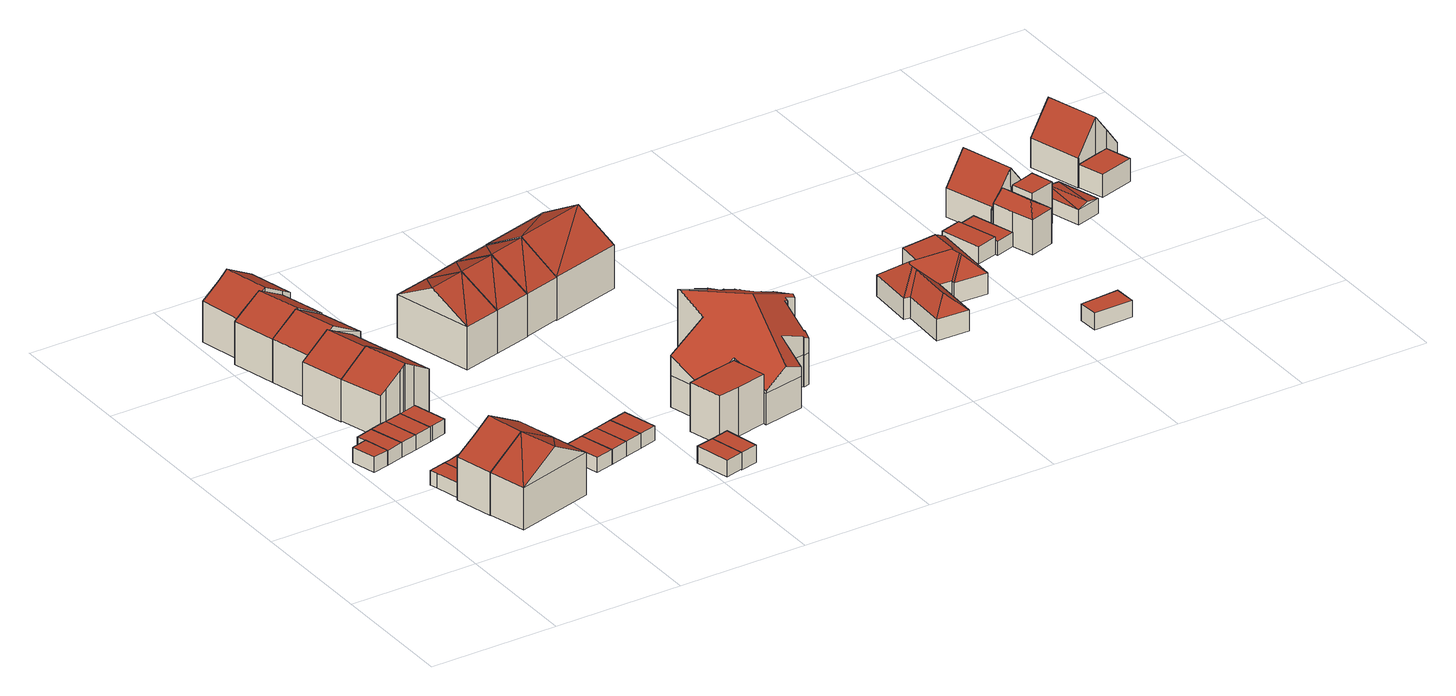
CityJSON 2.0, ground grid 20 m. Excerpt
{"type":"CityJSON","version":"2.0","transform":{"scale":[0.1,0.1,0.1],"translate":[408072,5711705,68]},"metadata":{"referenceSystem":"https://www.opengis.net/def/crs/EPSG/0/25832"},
"CityObjects":{
"building1":{"type":"Building","attributes":{"Gemeindeschluessel":"05978036","Geometrietyp2DReferenz":"3000","function":"31001_9998","roofType":"1000","measuredHeight":2.34},"geometry":[{"type":"MultiSurface","lod":"2","boundaries":[[[0,1,2,3]],[[1,4,5,2]],[[4,6,7,5]],[[6,0,3,7]],[[6,4,1,0]],[[3,2,5,7]]],"semantics":{"surfaces":[{"type":"WallSurface"},{"type":"RoofSurface"},{"type":"GroundSurface"}],"values":[0,0,0,0,1,2]}}]},
"building2":{"type":"Building","attributes":{"Gemeindeschluessel":"05978036","Geometrietyp2DReferenz":"3000","function":"31001_2460","roofType":"1000","measuredHeight":2.22},"geometry":[{"type":"MultiSurface","lod":"2","boundaries":[[[8,9,10,11]],[[9,12,13,10]],[[12,14,15,13]],[[14,16,17,15]],[[16,18,19,17]],[[18,8,11,19]],[[18,16,14,12,9,8]],[[11,10,13,15,17,19]]],"semantics":{"surfaces":[{"type":"WallSurface"},{"type":"RoofSurface"},{"type":"GroundSurface"}],"values":[0,0,0,0,0,0,1,2]}}]},
"building3":{"type":"Building","attributes":{"Gemeindeschluessel":"05978036","Geometrietyp2DReferenz":"3000","function":"31001_2460","roofType":"1000","measuredHeight":2.26},"geometry":[{"type":"MultiSurface","lod":"2","boundaries":[[[20,21,22,23]],[[21,24,25,22]],[[24,26,2,25]],[[26,27,3,2]],[[27,20,23,3]],[[27,26,24,21,20]],[[23,22,25,2,3]]],"semantics":{"surfaces":[{"type":"WallSurface"},{"type":"RoofSurface"},{"type":"GroundSurface"}],"values":[0,0,0,0,0,1,2]}}]},
"building4":{"type":"Building","attributes":{"Gemeindeschluessel":"05978036","Geometrietyp2DReferenz":"3000","function":"31001_2460","roofType":"1000","measuredHeight":2.27},"geometry":[{"type":"MultiSurface","lod":"2","boundaries":[[[14,28,29,15]],[[28,30,31,29]],[[30,32,33,31]],[[32,18,19,33]],[[18,16,17,19]],[[16,14,15,17]],[[16,18,32,30,28,14]],[[15,29,31,33,19,17]]],"semantics":{"surfaces":[{"type":"WallSurface"},{"type":"RoofSurface"},{"type":"GroundSurface"}],"values":[0,0,0,0,0,0,1,2]}}]},
"building5":{"type":"Building","attributes":{"Gemeindeschluessel":"05978036","Geometrietyp2DReferenz":"3000","function":"31001_2460","roofType":"1000","measuredHeight":2.25},"geometry":[{"type":"MultiSurface","lod":"2","boundaries":[[[24,21,22,25]],[[21,34,35,22]],[[34,36,37,35]],[[36,38,39,37]],[[38,24,25,39]],[[38,36,34,21,24]],[[25,22,35,37,39]]],"semantics":{"surfaces":[{"type":"WallSurface"},{"type":"RoofSurface"},{"type":"GroundSurface"}],"values":[0,0,0,0,0,1,2]}}]},
"building6":{"type":"Building","attributes":{"Gemeindeschluessel":"05978036","Geometrietyp2DReferenz":"3000","function":"31001_1000","roofType":"3100","measuredHeight":10.33},"geometry":[{"type":"MultiSurface","lod":"2","boundaries":[[[40,41,42,43]],[[41,44,45,42]],[[44,46,47,45]],[[46,40,43,47]],[[44,41,48]],[[40,46,49]],[[40,48,41]],[[48,40,49]],[[49,44,48]],[[44,49,46]],[[43,42,45,47]]],"semantics":{"surfaces":[{"type":"WallSurface"},{"type":"RoofSurface"},{"type":"GroundSurface"}],"values":[0,0,0,0,0,0,1,1,1,1,2]}}]},
"building7":{"type":"Building","attributes":{"Gemeindeschluessel":"05978036","Geometrietyp2DReferenz":"3000","function":"31001_1000","roofType":"3100","measuredHeight":10.41},"geometry":[{"type":"MultiSurface","lod":"2","boundaries":[[[50,51,52,53]],[[51,54,55,52]],[[54,56,57,55]],[[56,58,59,57]],[[58,60,61,59]],[[60,62,63,61]],[[62,40,64,63]],[[40,49,65,64]],[[49,46,66,65]],[[46,67,68,66]],[[67,50,53,68]],[[49,40,62,60,58,56]],[[56,54,51,50,67,46,49]],[[53,52,55,57,59,61,63,64,65,66,68]]],"semantics":{"surfaces":[{"type":"WallSurface"},{"type":"RoofSurface"},{"type":"GroundSurface"}],"values":[0,0,0,0,0,0,0,0,0,0,0,1,1,2]}}]},
"building8":{"type":"Building","attributes":{"Gemeindeschluessel":"05978036","Geometrietyp2DReferenz":"3000","function":"31001_2460","roofType":"1000","measuredHeight":2.27},"geometry":[{"type":"MultiSurface","lod":"2","boundaries":[[[30,69,70,31]],[[69,71,72,70]],[[71,32,33,72]],[[32,30,31,33]],[[32,71,69,30]],[[31,70,72,33]]],"semantics":{"surfaces":[{"type":"WallSurface"},{"type":"RoofSurface"},{"type":"GroundSurface"}],"values":[0,0,0,0,1,2]}}]},
"building9":{"type":"Building","attributes":{"Gemeindeschluessel":"05978036","Geometrietyp2DReferenz":"3000","function":"31001_2460","roofType":"1000","measuredHeight":2.25},"geometry":[{"type":"MultiSurface","lod":"2","boundaries":[[[36,73,74,37]],[[73,75,76,74]],[[75,38,39,76]],[[38,36,37,39]],[[38,75,73,36]],[[37,74,76,39]]],"semantics":{"surfaces":[{"type":"WallSurface"},{"type":"RoofSurface"},{"type":"GroundSurface"}],"values":[0,0,0,0,1,2]}}]},
"building10":{"type":"Building","attributes":{"Gemeindeschluessel":"05978036","Geometrietyp2DReferenz":"3000","function":"31001_2460","roofType":"1000","measuredHeight":2.27},"geometry":[{"type":"MultiSurface","lod":"2","boundaries":[[[69,77,78,70]],[[77,79,80,78]],[[79,71,72,80]],[[71,69,70,72]],[[71,79,77,69]],[[70,78,80,72]]],"semantics":{"surfaces":[{"type":"WallSurface"},{"type":"RoofSurface"},{"type":"GroundSurface"}],"values":[0,0,0,0,1,2]}}]},
"building11":{"type":"Building","attributes":{"Gemeindeschluessel":"05978036","Geometrietyp2DReferenz":"3000","function":"31001_1000","roofType":"3100","measuredHeight":9.61},"geometry":[{"type":"MultiSurface","lod":"2","boundaries":[[[81,82,35,37]],[[82,83,84,35]],[[83,85,86,84]],[[85,87,88,86]],[[87,89,90,88]],[[89,91,92,90]],[[91,93,94,92]],[[93,95,96,94]],[[95,97,98,96]],[[97,99,74,98]],[[99,81,37,74]],[[95,93,91,89,87,85]],[[85,83,82,81,99,97,95]],[[37,35,84,86,88,90,92,94,96,98,74]]],"semantics":{"surfaces":[{"type":"WallSurface"},{"type":"RoofSurface"},{"type":"GroundSurface"}],"values":[0,0,0,0,0,0,0,0,0,0,0,1,1,2]}}]},
"building12":{"type":"Building","attributes":{"Gemeindeschluessel":"05978036","Geometrietyp2DReferenz":"3000","function":"31001_1000","roofType":"3100","measuredHeight":9.48},"geometry":[{"type":"MultiSurface","lod":"2","boundaries":[[[100,101,102,103]],[[101,104,105,102]],[[104,106,107,105]],[[106,108,109,107]],[[108,110,111,109]],[[110,112,113,111]],[[112,83,114,113]],[[83,115,116,114]],[[115,100,103,116]],[[112,110,108,106,104,101]],[[101,100,115,83,112]],[[103,102,105,107,109,111,113,114,116]]],"semantics":{"surfaces":[{"type":"WallSurface"},{"type":"RoofSurface"},{"type":"GroundSurface"}],"values":[0,0,0,0,0,0,0,0,0,1,1,2]}}]},
"building13":{"type":"Building","attributes":{"Gemeindeschluessel":"05978036","Geometrietyp2DReferenz":"3000","function":"31001_2460","roofType":"1000","measuredHeight":2.25},"geometry":[{"type":"MultiSurface","lod":"2","boundaries":[[[75,73,74,76]],[[73,117,98,74]],[[117,118,94,98]],[[118,119,120,94]],[[119,121,122,120]],[[121,75,76,122]],[[121,119,118,117,73,75]],[[76,74,98,94,120,122]]],"semantics":{"surfaces":[{"type":"WallSurface"},{"type":"RoofSurface"},{"type":"GroundSurface"}],"values":[0,0,0,0,0,0,1,2]}}]},
"building14":{"type":"Building","attributes":{"Gemeindeschluessel":"05978036","Geometrietyp2DReferenz":"3000","function":"31001_1000","roofType":"5000","measuredHeight":9.51},"geometry":[{"type":"MultiSurface","lod":"2","boundaries":[[[123,124,125,126]],[[124,127,128,125]],[[127,129,130,128]],[[129,131,105,130]],[[131,132,103,105]],[[132,123,126,103]],[[131,133,134,124,123,132]],[[129,127,134,133]],[[127,124,134]],[[131,129,133]],[[126,125,128,130,105,103]]],"semantics":{"surfaces":[{"type":"WallSurface"},{"type":"RoofSurface"},{"type":"GroundSurface"}],"values":[0,0,0,0,0,0,1,1,0,0,2]}}]},
"building15":{"type":"Building","attributes":{"Gemeindeschluessel":"05978036","Geometrietyp2DReferenz":"3000","function":"31001_1000","roofType":"3100","measuredHeight":9.5},"geometry":[{"type":"MultiSurface","lod":"2","boundaries":[[[135,136,137,138]],[[136,139,140,137]],[[139,141,142,140]],[[141,143,144,142]],[[143,145,128,144]],[[145,146,147,128]],[[146,148,125,147]],[[148,149,126,125]],[[149,135,138,126]],[[146,145,143,141]],[[141,139,136,135,149,148,146]],[[138,137,140,142,144,128,147,125,126]]],"semantics":{"surfaces":[{"type":"WallSurface"},{"type":"RoofSurface"},{"type":"GroundSurface"}],"values":[0,0,0,0,0,0,0,0,0,1,1,2]}}]},
"building16":{"type":"Building","attributes":{"Gemeindeschluessel":"05978036","Geometrietyp2DReferenz":"3000","function":"31001_1000","roofType":"3100","measuredHeight":9.3},"geometry":[{"type":"MultiSurface","lod":"2","boundaries":[[[150,151,152,153]],[[151,154,155,152]],[[154,156,157,155]],[[156,158,159,157]],[[158,160,161,159]],[[160,162,163,161]],[[162,164,165,163]],[[164,166,167,165]],[[166,150,153,167]],[[162,160,158,156,154]],[[154,151,150,166,164,162]],[[153,152,155,157,159,161,163,165,167]]],"semantics":{"surfaces":[{"type":"WallSurface"},{"type":"RoofSurface"},{"type":"GroundSurface"}],"values":[0,0,0,0,0,0,0,0,0,1,1,2]}}]},
"building17":{"type":"Building","attributes":{"Gemeindeschluessel":"05978036","Geometrietyp2DReferenz":"3000","function":"31001_2460","roofType":"1000","measuredHeight":2.27},"geometry":[{"type":"MultiSurface","lod":"2","boundaries":[[[168,169,170,171]],[[169,172,173,170]],[[172,174,175,173]],[[174,168,171,175]],[[174,172,169,168]],[[171,170,173,175]]],"semantics":{"surfaces":[{"type":"WallSurface"},{"type":"RoofSurface"},{"type":"GroundSurface"}],"values":[0,0,0,0,1,2]}}]},
"building18":{"type":"Building","attributes":{"Gemeindeschluessel":"05978036","Geometrietyp2DReferenz":"3000","function":"31001_2460","roofType":"1000","measuredHeight":2.27},"geometry":[{"type":"MultiSurface","lod":"2","boundaries":[[[169,176,177,170]],[[176,178,179,177]],[[178,172,173,179]],[[172,169,170,173]],[[172,178,176,169]],[[170,177,179,173]]],"semantics":{"surfaces":[{"type":"WallSurface"},{"type":"RoofSurface"},{"type":"GroundSurface"}],"values":[0,0,0,0,1,2]}}]},
"building19":{"type":"Building","attributes":{"Gemeindeschluessel":"05978036","Geometrietyp2DReferenz":"3000","function":"31001_2460","roofType":"1000","measuredHeight":2.26},"geometry":[{"type":"MultiSurface","lod":"2","boundaries":[[[176,180,181,177]],[[180,182,183,181]],[[182,178,179,183]],[[178,176,177,179]],[[178,182,180,176]],[[177,181,183,179]]],"semantics":{"surfaces":[{"type":"WallSurface"},{"type":"RoofSurface"},{"type":"GroundSurface"}],"values":[0,0,0,0,1,2]}}]},
"building20":{"type":"Building","attributes":{"Gemeindeschluessel":"05978036","Geometrietyp2DReferenz":"3000","function":"31001_2460","roofType":"1000","measuredHeight":2.24},"geometry":[{"type":"MultiSurface","lod":"2","boundaries":[[[180,184,185,181]],[[184,186,187,185]],[[186,182,183,187]],[[182,180,181,183]],[[182,186,184,180]],[[181,185,187,183]]],"semantics":{"surfaces":[{"type":"WallSurface"},{"type":"RoofSurface"},{"type":"GroundSurface"}],"values":[0,0,0,0,1,2]}}]},
"building21":{"type":"Building","attributes":{"Gemeindeschluessel":"05978036","Geometrietyp2DReferenz":"3000","function":"31001_2460","roofType":"1000","measuredHeight":2.57},"geometry":[{"type":"MultiSurface","lod":"2","boundaries":[[[188,189,190,191]],[[189,192,193,190]],[[192,194,195,193]],[[194,188,191,195]],[[194,192,189,188]],[[191,190,193,195]]],"semantics":{"surfaces":[{"type":"WallSurface"},{"type":"RoofSurface"},{"type":"GroundSurface"}],"values":[0,0,0,0,1,2]}}]},
"building22":{"type":"Building","attributes":{"Gemeindeschluessel":"05978036","Geometrietyp2DReferenz":"3000","function":"31001_1000","roofType":"3100","measuredHeight":10.32},"geometry":[{"type":"MultiSurface","lod":"2","boundaries":[[[196,197,198,199]],[[197,200,201,198]],[[200,202,203,201]],[[202,196,199,203]],[[200,197,204]],[[196,202,205]],[[205,197,196]],[[197,205,204]],[[202,204,205]],[[204,202,200]],[[199,198,201,203]]],"semantics":{"surfaces":[{"type":"WallSurface"},{"type":"RoofSurface"},{"type":"GroundSurface"}],"values":[0,0,0,0,0,0,1,1,1,1,2]}}]},
"building23":{"type":"Building","attributes":{"Gemeindeschluessel":"05978036","Geometrietyp2DReferenz":"3000","function":"31001_2460","roofType":"1000","measuredHeight":2.62},"geometry":[{"type":"MultiSurface","lod":"2","boundaries":[[[189,206,207,208]],[[206,209,210,207]],[[209,192,211,210]],[[192,189,208,211]],[[192,209,206,189]],[[208,207,210,211]]],"semantics":{"surfaces":[{"type":"WallSurface"},{"type":"RoofSurface"},{"type":"GroundSurface"}],"values":[0,0,0,0,1,2]}}]},
"building24":{"type":"Building","attributes":{"Gemeindeschluessel":"05978036","Geometrietyp2DReferenz":"3000","function":"31001_1000","roofType":"3100","measuredHeight":10.3},"geometry":[{"type":"MultiSurface","lod":"2","boundaries":[[[202,212,213,203]],[[212,214,215,213]],[[214,196,199,215]],[[196,202,203,199]],[[214,212,216]],[[202,196,205]],[[212,205,216]],[[205,212,202]],[[216,196,214]],[[196,216,205]],[[203,213,215,199]]],"semantics":{"surfaces":[{"type":"WallSurface"},{"type":"RoofSurface"},{"type":"GroundSurface"}],"values":[0,0,0,0,0,0,1,1,1,1,2]}}]},
"building25":{"type":"Building","attributes":{"Gemeindeschluessel":"05978036","Geometrietyp2DReferenz":"3000","function":"31001_1000","roofType":"3100","measuredHeight":10.37},"geometry":[{"type":"MultiSurface","lod":"2","boundaries":[[[212,217,218,219]],[[217,220,221,218]],[[220,214,222,221]],[[214,212,219,222]],[[220,217,223]],[[212,214,224]],[[217,224,223]],[[224,217,212]],[[223,214,220]],[[214,223,224]],[[219,218,221,222]]],"semantics":{"surfaces":[{"type":"WallSurface"},{"type":"RoofSurface"},{"type":"GroundSurface"}],"values":[0,0,0,0,0,0,1,1,1,1,2]}}]},
"building26":{"type":"Building","attributes":{"Gemeindeschluessel":"05978036","Geometrietyp2DReferenz":"3000","function":"31001_1000"},"children":["building26-1","building26-2"]},
"building26-1":{"type":"BuildingPart","attributes":{"roofType":"5000","measuredHeight":13.88},"parents":["building26"],"geometry":[{"type":"MultiSurface","lod":"2","boundaries":[[[225,226,227,228]],[[226,229,230,227]],[[229,231,232,230]],[[231,233,234,232]],[[233,235,236,234]],[[235,237,238,236]],[[237,239,240,238]],[[239,241,242,240]],[[241,243,244,242]],[[243,245,246,244]],[[245,247,248,246]],[[247,249,250,248]],[[249,251,252,250]],[[251,253,254,252]],[[253,255,256,254]],[[255,257,258,256]],[[257,259,260,258]],[[259,261,262,260]],[[261,263,264,262]],[[263,265,266,264]],[[265,267,268,266]],[[267,269,270,268]],[[269,271,272,270]],[[271,273,274,272]],[[273,275,276,274]],[[275,277,278,276]],[[277,279,280,278]],[[279,281,282,280]],[[281,283,284,282]],[[283,285,286,284]],[[285,287,288,286]],[[287,289,290,288]],[[289,291,292,290]],[[291,293,294,292]],[[293,295,296,294]],[[295,297,298,296]],[[297,299,300,298]],[[299,301,302,300]],[[301,303,304,302]],[[303,305,306,304]],[[305,307,308,306]],[[307,309,310,308]],[[309,311,312,310]],[[313,314,315,316,317,318,319,320,321,322,323,324,325,326]],[[327,328,329,330,331,332,333,334,335,336,337,338,339,340,341,342,343,344,345,346,347,348,349,350,351,352,353,354,355,356,326,325]],[[357,358,313,326,356,359,360,225,361,362,363]],[[226,360,359,229]],[[225,360,226]],[[229,359,356,355,231]],[[309,358,357,311]],[[307,314,313,358,309]],[[231,355,354,233]],[[233,354,353,235]],[[235,353,352,237]],[[237,352,351,239]],[[239,351,350,241]],[[241,350,349,243]],[[243,349,348,245]],[[245,348,347,247]],[[247,347,346,249]],[[249,346,345,251]],[[251,345,344,253]],[[253,344,343,255]],[[255,343,342,257]],[[257,342,341,259]],[[341,340,259]],[[259,340,339,261]],[[261,339,338,263]],[[263,338,337,265]],[[265,337,336,267]],[[267,336,335,269]],[[269,335,334,271]],[[271,334,333,273]],[[273,333,332,275]],[[275,332,331,277]],[[277,331,330,279]],[[279,330,329,281]],[[281,329,328,283]],[[283,328,327,285]],[[285,327,325,324,287]],[[287,324,323,289]],[[289,323,322,291]],[[291,322,321,293]],[[293,321,320,295]],[[295,320,319,297]],[[297,319,318,299]],[[299,318,317,301]],[[301,317,316,303]],[[303,316,315,305]],[[305,315,314,307]],[[312,364,228,227,230,232,234,236,238,240,242,244,246,248,250,252,254,256,258,260,262,264,266,268,270,272,274,276,278,280,282,284,286,288,290,292,294,296,298,300,302,304,306,308,310]],[[364,312,311,365]],[[228,364,365,225]],[[366,362,361]],[[365,366,361,225]],[[366,363,362]],[[311,357,363,366,365]]],"semantics":{"surfaces":[{"type":"WallSurface"},{"type":"RoofSurface"},{"type":"GroundSurface"},{"type":"ClosureSurface"}],"values":[0,0,0,0,0,0,0,0,0,0,0,0,0,0,0,0,0,0,0,0,0,0,0,0,0,0,0,0,0,0,0,0,0,0,0,0,0,0,0,0,0,0,0,1,1,1,0,0,0,0,0,0,0,0,0,0,0,0,0,0,0,0,0,0,0,0,0,0,0,0,0,0,0,0,0,0,0,0,0,0,0,0,0,0,0,0,0,0,0,0,2,3,3,0,3,0,3]}}]},
"building26-2":{"type":"BuildingPart","attributes":{"roofType":"1000","measuredHeight":7.61},"parents":["building26"],"geometry":[{"type":"MultiSurface","lod":"2","boundaries":[[[367,368,369,370]],[[368,371,372,369]],[[371,373,225,228,372]],[[374,367,370,312,311,357]],[[374,363,366,361,373,371,368,367]],[[370,369,372,228,364,312]],[[361,225,373]],[[365,364,228,225]],[[365,225,361,366]],[[357,363,374]],[[311,312,364,365]],[[311,365,366,363,357]]],"semantics":{"surfaces":[{"type":"WallSurface"},{"type":"RoofSurface"},{"type":"GroundSurface"},{"type":"ClosureSurface"}],"values":[0,0,0,0,1,2,0,3,3,0,3,3]}}]},
"building27":{"type":"Building","attributes":{"Gemeindeschluessel":"05978036","Geometrietyp2DReferenz":"3000","function":"31001_1000","roofType":"3100","measuredHeight":10.64},"geometry":[{"type":"MultiSurface","lod":"2","boundaries":[[[375,376,377,378]],[[376,379,380,377]],[[379,381,382,380]],[[381,375,378,382]],[[379,376,383]],[[375,381,384]],[[376,384,383]],[[384,376,375]],[[383,381,379]],[[381,383,384]],[[378,377,380,382]]],"semantics":{"surfaces":[{"type":"WallSurface"},{"type":"RoofSurface"},{"type":"GroundSurface"}],"values":[0,0,0,0,0,0,1,1,1,1,2]}}]},
"building28":{"type":"Building","attributes":{"Gemeindeschluessel":"05978036","Geometrietyp2DReferenz":"3000","function":"31001_1000","roofType":"5000","measuredHeight":6.17},"geometry":[{"type":"MultiSurface","lod":"2","boundaries":[[[385,386,387,388]],[[386,389,390,387]],[[389,391,392,390]],[[391,393,394,392]],[[393,395,396,394]],[[395,397,398,396]],[[397,399,400,398]],[[399,401,402,400]],[[401,403,404,402]],[[403,405,406,404]],[[405,407,408,406]],[[407,385,388,408]],[[409,410,407,405]],[[411,412,409,405,403]],[[413,414,411,403,401]],[[415,413,401,399]],[[416,415,399,397]],[[416,397,395]],[[414,413,415,416,395,393]],[[417,412,411,414,393,391]],[[418,417,391,389]],[[418,389,386]],[[410,409,412,417,418,386,385]],[[410,385,407]],[[388,387,390,392,394,396,398,400,402,404,406,408]]],"semantics":{"surfaces":[{"type":"WallSurface"},{"type":"RoofSurface"},{"type":"GroundSurface"}],"values":[0,0,0,0,0,0,0,0,0,0,0,0,1,1,1,1,1,1,1,1,1,1,1,1,2]}}]},
"building29":{"type":"Building","attributes":{"Gemeindeschluessel":"05978036","Geometrietyp2DReferenz":"3000","function":"31001_2460","roofType":"1000","measuredHeight":2.6},"geometry":[{"type":"MultiSurface","lod":"2","boundaries":[[[419,420,421,422]],[[420,423,424,421]],[[423,425,426,424]],[[425,419,422,426]],[[425,423,420,419]],[[422,421,424,426]]],"semantics":{"surfaces":[{"type":"WallSurface"},{"type":"RoofSurface"},{"type":"GroundSurface"}],"values":[0,0,0,0,1,2]}}]},
"building30":{"type":"Building","attributes":{"Gemeindeschluessel":"05978036","Geometrietyp2DReferenz":"3000","function":"31001_2460","roofType":"1000","measuredHeight":2.65},"geometry":[{"type":"MultiSurface","lod":"2","boundaries":[[[427,428,429,430]],[[428,431,432,429]],[[431,433,434,432]],[[433,427,430,434]],[[433,431,428,427]],[[430,429,432,434]]],"semantics":{"surfaces":[{"type":"WallSurface"},{"type":"RoofSurface"},{"type":"GroundSurface"}],"values":[0,0,0,0,1,2]}}]},
"building31":{"type":"Building","attributes":{"Gemeindeschluessel":"05978036","Geometrietyp2DReferenz":"3000","function":"31001_2460","roofType":"1000","measuredHeight":2.25},"geometry":[{"type":"MultiSurface","lod":"2","boundaries":[[[435,436,437,430]],[[436,438,439,437]],[[438,440,441,439]],[[440,442,429,441]],[[442,435,430,429]],[[442,440,438,436,435]],[[430,437,439,441,429]]],"semantics":{"surfaces":[{"type":"WallSurface"},{"type":"RoofSurface"},{"type":"GroundSurface"}],"values":[0,0,0,0,0,1,2]}}]},
"building32":{"type":"Building","attributes":{"Gemeindeschluessel":"05978036","Geometrietyp2DReferenz":"3000","function":"31001_1000"},"children":["building32-1","building32-2","building32-3"]},
"building32-1":{"type":"BuildingPart","attributes":{"roofType":"1000","measuredHeight":6.46},"parents":["building32"],"geometry":[{"type":"MultiSurface","lod":"2","boundaries":[[[443,444,445,446,447]],[[444,448,449,445]],[[448,450,449]],[[451,448,444,443,452]],[[446,445,449,453]],[[454,450,448,451]],[[454,453,449,450]],[[447,452,443]],[[446,453,454,451,452,447]]],"semantics":{"surfaces":[{"type":"WallSurface"},{"type":"RoofSurface"},{"type":"GroundSurface"},{"type":"ClosureSurface"}],"values":[0,0,0,1,2,0,3,0,3]}}]},
"building32-2":{"type":"BuildingPart","attributes":{"roofType":"5000","measuredHeight":6.95},"parents":["building32"],"geometry":[{"type":"MultiSurface","lod":"2","boundaries":[[[450,455,456,449]],[[455,457,458,456]],[[457,459,460,458]],[[459,461,462,463,460]],[[455,450,454,464,465,466]],[[465,467,461,459,457,466]],[[457,455,466]],[[463,468,469,453,449,456,458,460]],[[467,462,461]],[[468,463,462,467,465]],[[454,453,469,464]],[[464,469,468,465]],[[449,453,454,450]]],"semantics":{"surfaces":[{"type":"WallSurface"},{"type":"RoofSurface"},{"type":"GroundSurface"},{"type":"ClosureSurface"}],"values":[0,0,0,0,1,1,1,2,0,3,3,3,3]}}]},
"building32-3":{"type":"BuildingPart","attributes":{"roofType":"3100","measuredHeight":9.29},"parents":["building32"],"geometry":[{"type":"MultiSurface","lod":"2","boundaries":[[[470,447,446,471]],[[462,472,473,463]],[[472,474,475,473]],[[474,476,477,475]],[[476,478,479,477]],[[478,480,481,479]],[[480,482,483,481]],[[482,470,471,483]],[[478,476,474,472,462,467,484]],[[484,452,447,470,482,480,478]],[[471,446,453,469,468,463,473,475,477,479,481,483]],[[464,454,451,452,484]],[[453,446,447,452,451,454]],[[469,453,454,464]],[[467,465,464,484]],[[462,463,468,465,467]],[[465,468,469,464]]],"semantics":{"surfaces":[{"type":"WallSurface"},{"type":"RoofSurface"},{"type":"GroundSurface"},{"type":"ClosureSurface"}],"values":[0,0,0,0,0,0,0,0,1,1,2,0,3,3,0,3,3]}}]},
"building33":{"type":"Building","attributes":{"Gemeindeschluessel":"05978036","Geometrietyp2DReferenz":"3000","function":"31001_2460","roofType":"3100","measuredHeight":2.77},"geometry":[{"type":"MultiSurface","lod":"2","boundaries":[[[485,486,487,488]],[[486,489,490,487]],[[489,491,492,490]],[[491,485,488,492]],[[489,486,493]],[[485,491,494]],[[485,493,486]],[[493,485,494]],[[494,489,493]],[[489,494,491]],[[488,487,490,492]]],"semantics":{"surfaces":[{"type":"WallSurface"},{"type":"RoofSurface"},{"type":"GroundSurface"}],"values":[0,0,0,0,0,0,1,1,1,1,2]}}]},
"building34":{"type":"Building","attributes":{"Gemeindeschluessel":"05978036","Geometrietyp2DReferenz":"3000","function":"31001_1000"},"children":["building34-1","building34-2"]},
"building34-1":{"type":"BuildingPart","attributes":{"roofType":"1000","measuredHeight":3.55},"parents":["building34"],"geometry":[{"type":"MultiSurface","lod":"2","boundaries":[[[495,496,497,498]],[[499,500,501,502]],[[500,495,498,501]],[[500,499,503,496,495]],[[498,497,504,502,501]],[[502,504,503,499]],[[504,497,496,503]]],"semantics":{"surfaces":[{"type":"WallSurface"},{"type":"RoofSurface"},{"type":"GroundSurface"},{"type":"ClosureSurface"}],"values":[0,0,0,1,2,3,3]}}]},
"building34-2":{"type":"BuildingPart","attributes":{"roofType":"3100","measuredHeight":9.39},"parents":["building34"],"geometry":[{"type":"MultiSurface","lod":"2","boundaries":[[[505,506,507,508]],[[506,509,499,502,507]],[[510,511,512,497,496]],[[511,513,514,512]],[[513,515,516,514]],[[515,517,518,516]],[[517,519,520,518]],[[519,505,508,520]],[[515,513,511,510,521]],[[521,509,506,505,519,517,515]],[[508,507,502,504,497,512,514,516,518,520]],[[503,499,509,521]],[[504,502,499,503]],[[510,496,503,521]],[[504,503,496,497]]],"semantics":{"surfaces":[{"type":"WallSurface"},{"type":"RoofSurface"},{"type":"GroundSurface"},{"type":"ClosureSurface"}],"values":[0,0,0,0,0,0,0,0,1,1,2,0,3,0,3]}}]}
},
"vertices":[
[26,313,35],[36,274,35],[36,274,11],[26,313,11],[11,268,35],[11,268,11],[1,306,35],[1,306,11],
[70,146,34],[60,187,34],[60,187,11],[70,146,11],[56,199,34],[56,199,11],[84,206,34],[84,206,11],[85,202,34],[85,202,11],[98,153,34],[98,153,11],
[22,327,34],[49,335,34],[49,335,11],[22,327,11],[64,282,34],[64,282,11],[36,274,34],[26,313,34],
[93,208,34],[93,208,11],[111,214,34],[111,214,11],[125,161,34],[125,161,11],
[68,340,34],[68,340,11],[77,342,34],[77,342,11],[91,289,34],[91,289,11],
[202,118,79],[217,60,79],[217,60,13],[202,118,13],[95,26,79],[95,26,13],[79,85,79],[79,85,13],[156,43,116],[140,102,116],
[70,146,83],[98,153,99],[98,153,12],[70,146,12],[125,161,116],[125,161,12],[126,161,116],[126,161,12],[153,168,100],[153,168,12],[181,175,83],[181,175,12],[187,177,79],[187,177,12],[202,118,12],[140,102,12],[79,85,12],[64,144,79],[64,144,12],
[139,221,34],[139,221,11],[153,168,34],[153,168,11],
[105,349,34],[105,349,11],[119,296,34],[119,296,11],
[167,228,34],[167,228,11],[181,175,34],[181,175,11],
[77,342,83],[68,340,77],[48,408,76],[48,408,11],[96,421,107],[96,421,11],[98,421,106],[98,421,11],[145,433,77],[145,433,11],[161,364,78],[161,364,11],[133,357,96],[133,357,11],[115,352,107],[115,352,11],[112,351,105],[112,351,11],[105,349,100],
[45,480,85],[78,489,105],[78,489,10],[45,480,10],[83,490,102],[83,490,10],[126,501,76],[126,501,10],[145,433,76],[145,433,10],[98,421,104],[98,421,10],[96,421,105],[96,421,10],[48,408,10],[30,476,76],[30,476,10],
[112,351,34],[133,357,34],[147,304,34],[147,304,11],[124,298,34],[124,298,11],
[28,547,78],[68,557,103],[68,557,10],[28,547,10],[123,572,74],[123,572,10],[142,505,74],[142,505,10],[83,490,101],[45,480,78],[90,492,105],[72,558,105],
[11,615,77],[22,618,84],[22,618,10],[11,615,10],[53,626,102],[53,626,10],[58,627,105],[58,627,10],[104,640,77],[104,640,10],[123,572,76],[76,559,105],[76,559,10],[68,557,100],[28,547,77],
[6,687,75],[38,695,94],[38,695,11],[6,687,11],[53,700,104],[53,700,11],[101,712,75],[101,712,11],[119,644,74],[119,644,11],[104,640,83],[104,640,11],[70,631,104],[70,631,11],[53,626,93],[53,626,11],[22,618,74],[22,618,11],
[252,161,32],[280,168,32],[280,168,9],[252,161,9],[294,115,32],[294,115,9],[266,108,32],[266,108,9],
[308,176,32],[308,176,9],[322,123,32],[322,123,9],
[335,183,32],[335,183,9],[350,130,32],[350,130,9],
[363,190,32],[363,190,9],[377,137,32],[377,137,9],
[397,62,31],[425,68,31],[425,68,5],[397,62,5],[438,15,31],[438,15,5],[410,8,31],[410,8,5],
[326,450,75],[268,435,75],[268,435,8],[326,450,8],[236,559,75],[236,559,8],[293,574,75],[293,574,8],[252,497,111],[309,512,111],
[453,75,31],[453,75,4],[425,68,4],[465,21,31],[465,21,4],[438,15,4],
[351,590,75],[351,590,8],[384,465,75],[384,465,8],[367,527,111],
[409,605,75],[409,605,9],[351,590,9],[442,481,75],[442,481,9],[384,465,9],[426,543,112],[367,527,112],
[466,147,52],[450,210,52],[450,210,3],[466,147,3],[509,221,52],[509,221,3],[500,270,52],[500,270,3],[520,273,52],[520,273,3],[519,274,52],[519,274,3],[554,280,52],[554,280,3],[550,305,52],[550,305,3],[573,309,52],[573,309,3],[578,284,52],[578,284,3],[585,285,52],[585,285,3],[585,286,52],[585,286,3],[585,288,52],[585,288,3],[585,289,52],[585,289,3],[586,291,52],[586,291,3],[586,292,52],[586,292,3],[587,293,52],[587,293,3],[589,294,52],[589,294,3],[606,297,52],[606,297,3],[607,297,52],[607,297,3],[609,297,52],[609,297,3],[610,296,52],[610,296,3],[611,296,52],[611,296,3],[612,295,52],[612,295,3],[613,294,52],[613,294,3],[614,292,52],[614,292,3],[615,291,52],[615,291,3],[620,257,52],[620,257,3],[626,258,52],[626,258,3],[626,253,52],[626,253,3],[644,256,52],[644,256,3],[652,214,52],[652,214,3],[634,211,52],[634,211,3],[635,206,52],[635,206,3],[629,205,52],[629,205,3],[636,167,52],[636,167,3],[638,168,52],[638,168,3],[639,159,52],[639,159,3],[630,157,52],[630,157,3],[630,159,52],[630,159,3],[589,152,52],[589,152,3],[596,112,52],[596,112,3],[532,100,52],[532,100,3],[531,104,52],[531,104,3],[569,107,79],[596,112,67],[589,152,99],[630,159,81],[630,157,80],[639,159,76],[638,168,83],[636,167,84],[629,205,115],[635,206,112],[634,211,116],[652,214,108],[651,218,112],[578,203,142],[644,256,99],[626,253,106],[626,258,104],[620,257,106],[615,291,94],[614,292,94],[613,294,93],[612,295,93],[611,296,93],[610,296,93],[609,297,94],[607,297,94],[606,297,94],[589,294,101],[589,294,102],[587,293,102],[586,292,103],[586,291,104],[585,289,105],[585,288,105],[585,286,106],[585,285,106],[578,284,109],[573,309,101],[550,305,110],[554,280,119],[519,274,133],[520,273,133],[500,270,141],[501,266,142],[531,104,58],[532,100,56],[509,221,119],[450,210,83],[510,156,80],[518,158,84],[520,147,80],[518,158,3],[518,158,52],[518,158,80],
[483,94,80],[450,88,80],[450,88,3],[483,94,3],[436,140,80],[436,140,3],[466,147,80],[531,104,80],
[409,605,76],[520,635,76],[520,635,8],[409,605,8],[553,510,76],[553,510,8],[442,481,76],[442,481,8],[536,573,114],[426,543,114],
[973,338,42],[968,223,42],[968,223,9],[973,338,9],[915,225,42],[915,225,9],[915,231,42],[915,231,9],[896,232,42],[896,232,9],[893,153,42],[893,153,9],[842,155,42],[842,155,9],[845,226,42],[845,226,9],[835,227,42],[835,227,9],[839,300,42],[839,300,9],[905,297,42],[905,297,9],[907,341,42],[907,341,9],[937,263,70],[938,307,70],[870,266,70],[936,263,70],[867,255,68],[867,263,68],[871,251,64],[868,179,64],[943,256,65],[943,251,65],
[1037,98,33],[1098,102,33],[1098,102,7],[1037,98,7],[1100,68,33],[1100,68,7],[1039,67,33],[1039,67,7],
[1018,373,33],[1037,311,33],[1037,311,6],[1018,373,6],[1004,301,33],[1004,301,6],[985,363,33],[985,363,6],
[1018,373,28],[1048,382,28],[1048,382,6],[1068,316,28],[1068,316,6],[1038,307,28],[1038,307,6],[1037,311,28],
[1138,376,69],[1148,342,69],[1148,342,4],[1138,376,4],[1138,376,38],[1108,330,69],[1108,330,4],[1108,330,59],[1098,364,69],[1116,369,69],[1098,364,4],[1098,364,59],
[1118,297,59],[1118,297,4],[1080,285,59],[1080,285,4],[1070,319,58],[1070,319,4],[1060,352,58],[1060,352,47],[1060,352,4],[1095,363,61],[1079,358,73],[1093,310,73],[1077,358,72],[1079,358,4],[1095,363,4],
[1128,409,38],[1128,409,4],[1059,355,47],[1059,355,4],[1061,356,50],[1061,356,4],[1037,434,49],[1037,434,4],[1071,444,97],[1071,444,4],[1106,454,49],[1106,454,4],[1120,407,49],[1120,407,4],[1095,363,97],
[1194,396,28],[1214,329,28],[1214,329,5],[1194,396,5],[1175,318,28],[1175,318,5],[1155,385,28],[1155,385,5],[1194,324,32],[1174,390,32],
[1244,364,39],[1231,404,39],[1231,404,3],[1244,364,3],[1286,420,39],[1298,380,39],[1298,380,3],[1286,420,3],[1265,414,39],[1265,414,3],
[1298,460,38],[1308,427,38],[1308,427,3],[1298,460,3],[1286,420,68],[1231,404,50],[1230,404,49],[1230,404,3],[1206,485,49],[1206,485,3],[1241,495,97],[1241,495,3],[1275,505,49],[1275,505,3],[1289,458,49],[1289,458,3],[1265,414,97]
]}
